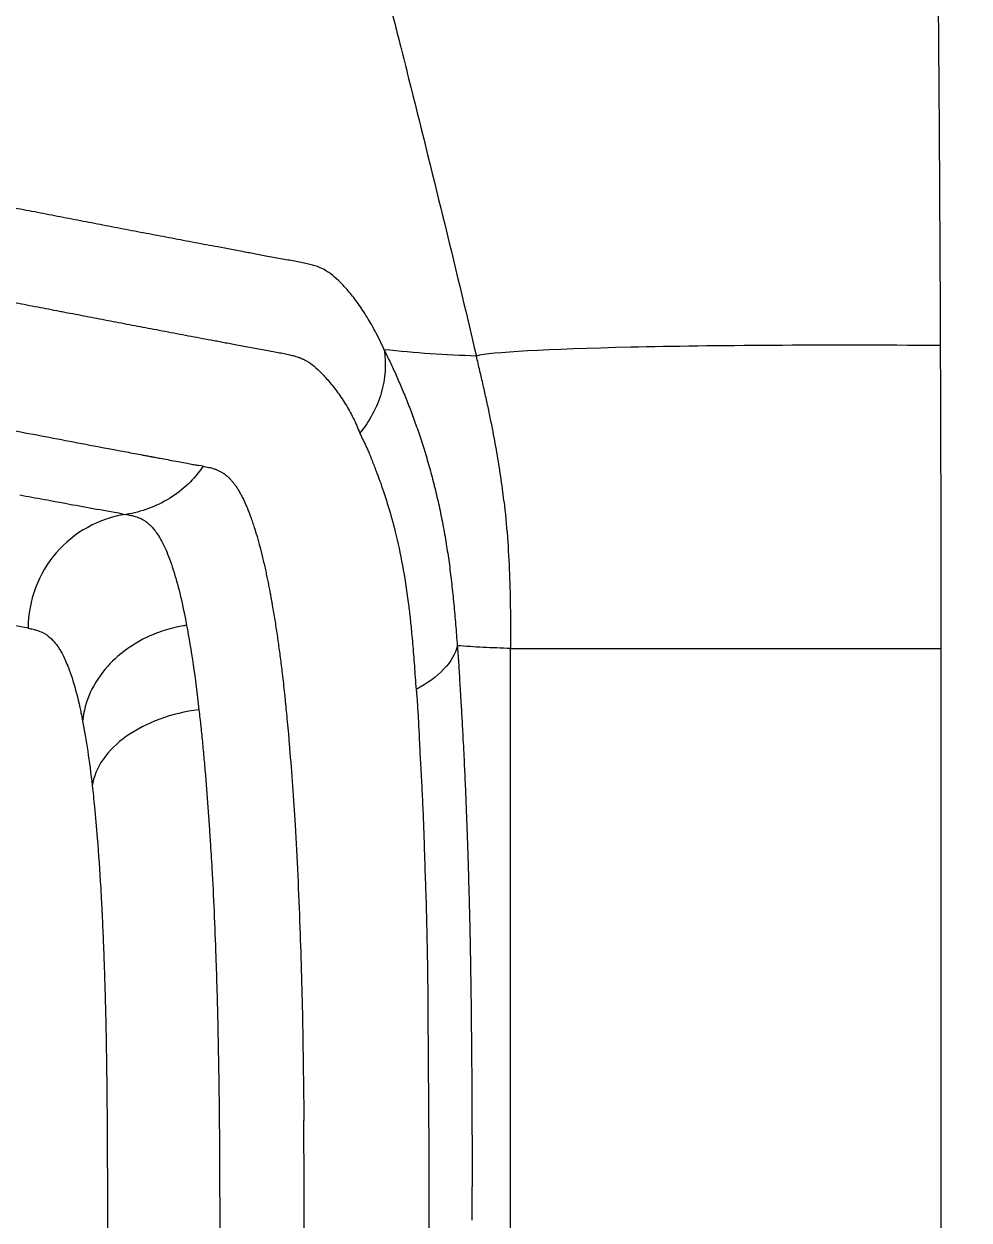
# Model space of a CAD drawing. Extents: x -50 to 28, y -10 to 124.
# Drawn here: x -31.304 to -29.697, y 43.053 to 45.087 of the extents above; entities that cross this region are included whole.
import ezdxf

# ---------------------------------------------------------------- set-up
doc = ezdxf.new("R2010")
doc.units = 0
doc.header["$MEASUREMENT"] = 0
doc.layers.add('GEOMETRY', color=2, linetype='Continuous', lineweight=25)

# ---------------------------------------------------------------- blocks, each defined once
blk = doc.blocks.new('2026 EXCURSION-ENTICE')
at = {"layer": 'GEOMETRY'}
for p, q in [((-19.4748, -34.223), (-19.4923, -34.2198)), ((-19.5172, -34.5926), (-19.525, -34.5912)), ((-19.815, -34.868), (-19.8966, -34.8527)), ((-18.9947, -37.9016), (-18.9947, -34.9024)), ((-18.263, -34.9024), (-18.263, -37.9016))]:
    blk.add_line(p, q, dxfattribs=at)
for points, knots in [([(36.6428, -38.9849), (36.6428, -38.9538), (36.6428, -38.9209), (36.6428, -38.8518), (36.6428, -38.8157), (36.6428, -38.7044), (36.6428, -38.6259), (36.6429, -38.4716), (36.6429, -38.3959), (36.6429, -38.2918), (36.6429, -38.2586), (36.6429, -38.196), (36.6429, -38.1665), (36.643, -38.1112), (36.643, -38.0854), (36.643, -38.0366), (36.643, -38.0136), (36.643, -37.9686), (36.643, -37.9463), (36.643, -37.9016), (36.643, -37.8792), (36.643, -37.7674), (36.6431, -37.6779), (36.6431, -37.2302), (36.643, -36.8711), (36.6425, -36.1483), (36.642, -35.7846), (36.6407, -35.0531), (36.6397, -34.6853), (36.6362, -33.5784), (36.6327, -32.8363), (36.6258, -31.7329), (36.6232, -31.3667), (36.6174, -30.6389), (36.6143, -30.2773), (36.6073, -29.5579), (36.6036, -29.2001), (36.5954, -28.4845), (36.5909, -28.1267), (36.5766, -27.0538), (36.5657, -26.3392), (36.5282, -24.1982), (36.497, -22.7741), (36.4381, -20.634), (36.4164, -19.92), (36.3801, -18.8478), (36.3674, -18.4902), (36.3408, -17.775), (36.3267, -17.4174), (36.2972, -16.7019), (36.2818, -16.3439), (36.2492, -15.6276), (36.2321, -15.2693), (36.1961, -14.5528), (36.1772, -14.1946), (36.1373, -13.4788), (36.1163, -13.1213), (36.0491, -12.0493), (35.9987, -11.335), (35.8805, -9.9073), (35.8128, -9.1939), (35.7232, -8.3929), (35.713, -8.3039), (35.6975, -8.1705), (35.6923, -8.1261), (35.6818, -8.0371), (35.6765, -7.9925), (35.665, -7.9028), (35.6586, -7.8577), (35.6448, -7.7684), (35.6373, -7.7241), (35.6214, -7.6359), (35.6129, -7.5919), (35.5946, -7.5036), (35.5849, -7.4593), (35.4923, -7.0621), (35.374, -6.7174), (35.0708, -6.0592), (34.8858, -5.7456), (34.4563, -5.1619), (34.2117, -4.8918), (33.673, -4.4064), (33.379, -4.1911), (32.7534, -3.8241), (32.4219, -3.6725), (31.9069, -3.4974), (31.7324, -3.4478), (31.4674, -3.3867), (31.3785, -3.3686), (31.2447, -3.3449), (31.1999, -3.3375), (31.1102, -3.3239), (31.0652, -3.3177), (30.9981, -3.3092), (30.9757, -3.3065), (30.9311, -3.3012), (30.9089, -3.2986), (30.8644, -3.2933), (30.842, -3.2907), (30.7963, -3.2853), (30.7731, -3.2826), (30.702, -3.2744), (30.6528, -3.2687), (30.5544, -3.2576), (30.5054, -3.2521), (30.4346, -3.2442), (30.4114, -3.2416), (30.3659, -3.2366), (30.3436, -3.2342), (30.2768, -3.2269), (30.2323, -3.2221), (30.0987, -3.2078), (30.0097, -3.1985), (29.208, -3.1159), (28.4943, -3.0535), (27.0663, -2.9444), (26.3519, -2.8976), (25.4585, -2.8452), (25.2798, -2.835), (24.9224, -2.8152), (24.7437, -2.8055), (24.2082, -2.7773), (23.8523, -2.7596), (23.1438, -2.7258), (22.7911, -2.7098), (22.0879, -2.6794), (21.7373, -2.665), (21.0356, -2.6375), (20.6844, -2.6244), (19.9793, -2.5993), (19.6253, -2.5873), (18.9141, -2.5644), (18.5568, -2.5535), (17.8413, -2.5327), (17.4836, -2.5228), (16.41, -2.4947), (15.6939, -2.4779), (14.2607, -2.4478), (13.5436, -2.4345), (12.1094, -2.4109), (11.3923, -2.4007), (9.9589, -2.3829), (9.2426, -2.3754), (8.1688, -2.366), (7.8109, -2.3632), (7.2742, -2.3594), (7.0952, -2.3582), (6.734, -2.3559), (6.5517, -2.3549), (6.1823, -2.3529), (5.9953, -2.3519), (5.6165, -2.3502), (5.4248, -2.3494), (4.8447, -2.3471), (4.4512, -2.3459), (3.8632, -2.3443), (3.6676, -2.3438), (3.2794, -2.343), (3.0868, -2.3426), (2.7059, -2.3419), (2.5177, -2.3416), (2.1461, -2.3411), (1.9627, -2.3408), (1.5999, -2.3404), (1.4204, -2.3403), (1.0624, -2.34), (0.8835, -2.3399), (0.3468, -2.3397), (-0.0111, -2.3396), (-1.0845, -2.3399), (-1.8002, -2.3405), (-3.2315, -2.3427), (-3.9472, -2.3443), (-5.3786, -2.3489), (-6.0943, -2.352), (-7.5257, -2.3608), (-8.2412, -2.3663), (-9.6738, -2.3799), (-10.391, -2.3879), (-11.827, -2.4068), (-12.5458, -2.4177), (-13.983, -2.4426), (-14.7013, -2.4566), (-16.1362, -2.4882), (-16.8526, -2.5057), (-17.7473, -2.5302), (-17.9261, -2.5352), (-18.2839, -2.5455), (-18.4628, -2.5508), (-18.999, -2.5671), (-19.3554, -2.5785), (-20.0636, -2.6022), (-20.4155, -2.6146), (-21.1159, -2.6406), (-21.4645, -2.6541), (-22.1614, -2.6825), (-22.5098, -2.6974), (-23.2094, -2.7289), (-23.5607, -2.7454), (-24.2677, -2.7804), (-24.6234, -2.7989), (-25.1589, -2.8282), (-25.3376, -2.8382), (-25.695, -2.8589), (-25.8737, -2.8696), (-26.4099, -2.9025), (-26.7676, -2.9259), (-27.4834, -2.9761), (-27.8414, -3.0029), (-28.5569, -3.0608), (-28.9143, -3.0919), (-29.4497, -3.1421), (-29.6281, -3.1595), (-29.8954, -3.1866), (-29.9845, -3.1958), (-30.1181, -3.2099), (-30.1626, -3.2146), (-30.2294, -3.2218), (-30.2518, -3.2242), (-30.2974, -3.2291), (-30.3205, -3.2317), (-30.3913, -3.2394), (-30.4403, -3.2448), (-30.5396, -3.2559), (-30.5898, -3.2616), (-30.6878, -3.2727), (-30.7354, -3.2782), (-30.8272, -3.2889), (-30.8713, -3.2941), (-30.938, -3.302), (-30.9602, -3.3046), (-31.0049, -3.3101), (-31.0274, -3.3129), (-31.0947, -3.3217), (-31.1396, -3.3282), (-31.274, -3.3493), (-31.3632, -3.3657), (-31.8068, -3.4586), (-32.154, -3.5691), (-32.8192, -3.8576), (-33.1371, -4.0356), (-33.7306, -4.4522), (-34.0061, -4.6908), (-34.5034, -5.2184), (-34.7251, -5.5074), (-35.1057, -6.1243), (-35.2647, -6.4521), (-35.4513, -6.9629), (-35.5048, -7.1361), (-35.5721, -7.4008), (-35.5923, -7.4898), (-35.6191, -7.6236), (-35.6274, -7.6682), (-35.6391, -7.7352), (-35.6429, -7.7576), (-35.6501, -7.8023), (-35.6536, -7.8248), (-35.6601, -7.8689), (-35.6632, -7.8904), (-35.669, -7.9335), (-35.6718, -7.9552), (-35.6773, -7.9995), (-35.68, -8.022), (-35.6853, -8.0666), (-35.6879, -8.0888), (-35.701, -8.1998), (-35.7113, -8.2888), (-35.7416, -8.5557), (-35.7611, -8.7338), (-35.8548, -9.6244), (-35.9185, -10.3381), (-36.0299, -11.7663), (-36.0776, -12.4807), (-36.163, -13.9102), (-36.2007, -14.6252), (-36.2697, -16.0552), (-36.3009, -16.7704), (-36.3576, -18.2009), (-36.3831, -18.9162), (-36.4295, -20.3451), (-36.4503, -21.0586), (-36.488, -22.4845), (-36.5049, -23.1969), (-36.5351, -24.6223), (-36.5485, -25.3353), (-36.5723, -26.7631), (-36.5827, -27.478), (-36.5939, -28.3724), (-36.5961, -28.5513), (-36.6003, -28.9091), (-36.6023, -29.088), (-36.608, -29.6253), (-36.6116, -29.9845), (-36.618, -30.7077), (-36.621, -31.0717), (-36.6263, -31.8041), (-36.6286, -32.1726), (-36.6349, -33.2816), (-36.6379, -34.0258), (-36.6409, -35.1326), (-36.6416, -35.4999), (-36.6426, -36.2298), (-36.6429, -36.5923), (-36.6431, -37.3131), (-36.6431, -37.6713), (-36.643, -38.0739), (-36.643, -38.1187), (-36.643, -38.2079), (-36.6429, -38.2521), (-36.6429, -38.3384), (-36.6429, -38.3806), (-36.6429, -38.4626), (-36.6429, -38.5024), (-36.6428, -38.6188), (-36.6428, -38.6921), (-36.6428, -38.8373), (-36.6428, -38.9094), (-36.6428, -38.9849)], [0, 0, 0, 0, 0.000488, 0.000488, 0.000977, 0.000977, 0.001953, 0.001953, 0.00293, 0.00293, 0.003418, 0.003418, 0.003906, 0.003906, 0.004395, 0.004395, 0.004883, 0.004883, 0.005371, 0.005371, 0.005859, 0.005859, 0.007813, 0.007813, 0.015625, 0.015625, 0.023438, 0.023438, 0.03125, 0.03125, 0.046875, 0.046875, 0.054688, 0.054688, 0.0625, 0.0625, 0.070313, 0.070313, 0.078125, 0.078125, 0.09375, 0.09375, 0.125, 0.125, 0.140625, 0.140625, 0.148438, 0.148438, 0.15625, 0.15625, 0.164063, 0.164063, 0.171875, 0.171875, 0.179688, 0.179688, 0.1875, 0.1875, 0.203125, 0.203125, 0.21875, 0.21875, 0.220703, 0.220703, 0.22168, 0.22168, 0.222656, 0.222656, 0.223633, 0.223633, 0.224609, 0.224609, 0.225586, 0.225586, 0.226563, 0.226563, 0.234375, 0.234375, 0.242188, 0.242188, 0.25, 0.25, 0.257813, 0.257813, 0.265625, 0.265625, 0.269531, 0.269531, 0.271484, 0.271484, 0.272461, 0.272461, 0.273438, 0.273438, 0.273926, 0.273926, 0.274414, 0.274414, 0.274902, 0.274902, 0.275391, 0.275391, 0.276367, 0.276367, 0.277344, 0.277344, 0.277832, 0.277832, 0.27832, 0.27832, 0.279297, 0.279297, 0.28125, 0.28125, 0.296875, 0.296875, 0.3125, 0.3125, 0.316406, 0.316406, 0.320313, 0.320313, 0.328125, 0.328125, 0.335938, 0.335938, 0.34375, 0.34375, 0.351563, 0.351563, 0.359375, 0.359375, 0.367188, 0.367188, 0.375, 0.375, 0.390625, 0.390625, 0.40625, 0.40625, 0.421875, 0.421875, 0.4375, 0.4375, 0.445313, 0.445313, 0.449219, 0.449219, 0.453125, 0.453125, 0.457031, 0.457031, 0.460938, 0.460938, 0.46875, 0.46875, 0.472656, 0.472656, 0.476563, 0.476563, 0.480469, 0.480469, 0.484375, 0.484375, 0.488281, 0.488281, 0.492188, 0.492188, 0.5, 0.5, 0.515625, 0.515625, 0.53125, 0.53125, 0.546875, 0.546875, 0.5625, 0.5625, 0.578125, 0.578125, 0.59375, 0.59375, 0.609375, 0.609375, 0.625, 0.625, 0.628906, 0.628906, 0.632813, 0.632813, 0.640625, 0.640625, 0.648438, 0.648438, 0.65625, 0.65625, 0.664063, 0.664063, 0.671875, 0.671875, 0.679688, 0.679688, 0.683594, 0.683594, 0.6875, 0.6875, 0.695313, 0.695313, 0.703125, 0.703125, 0.710938, 0.710938, 0.714844, 0.714844, 0.716797, 0.716797, 0.717773, 0.717773, 0.718262, 0.718262, 0.71875, 0.71875, 0.719727, 0.719727, 0.720703, 0.720703, 0.72168, 0.72168, 0.722656, 0.722656, 0.723145, 0.723145, 0.723633, 0.723633, 0.724609, 0.724609, 0.726563, 0.726563, 0.734375, 0.734375, 0.742188, 0.742188, 0.75, 0.75, 0.757813, 0.757813, 0.765625, 0.765625, 0.769531, 0.769531, 0.771484, 0.771484, 0.772461, 0.772461, 0.772949, 0.772949, 0.773438, 0.773438, 0.773926, 0.773926, 0.774414, 0.774414, 0.774902, 0.774902, 0.775391, 0.775391, 0.777344, 0.777344, 0.78125, 0.78125, 0.796875, 0.796875, 0.8125, 0.8125, 0.828125, 0.828125, 0.84375, 0.84375, 0.859375, 0.859375, 0.875, 0.875, 0.890625, 0.890625, 0.90625, 0.90625, 0.921875, 0.921875, 0.925781, 0.925781, 0.929688, 0.929688, 0.9375, 0.9375, 0.945313, 0.945313, 0.953125, 0.953125, 0.96875, 0.96875, 0.976563, 0.976563, 0.984375, 0.984375, 0.992188, 0.992188, 0.993164, 0.993164, 0.994141, 0.994141, 0.995117, 0.995117, 0.996094, 0.996094, 0.998047, 0.998047, 1, 1, 1, 1]), ([(-18.2853, -32.5146), (-18.2839, -32.5926), (-18.2811, -32.7487), (-18.2774, -32.9827), (-18.2741, -33.2168), (-18.2712, -33.4509), (-18.2687, -33.685), (-18.2667, -33.9191), (-18.2651, -34.1532), (-18.2644, -34.3093), (-18.2641, -34.3874)], [0, 0, 0, 0, 0.12498, 0.249964, 0.374954, 0.49995, 0.624952, 0.749961, 0.874977, 1, 1, 1, 1]), ([(-19.5709, -34.2049), (-19.5775, -34.2037), (-19.5838, -34.2025), (-19.5966, -34.2001), (-19.603, -34.1989), (-19.6159, -34.1964), (-19.6224, -34.1952), (-19.6354, -34.1927), (-19.642, -34.1914), (-19.6552, -34.1889), (-19.6617, -34.1877), (-19.6748, -34.1852), (-19.6813, -34.1839), (-19.6941, -34.1814), (-19.7005, -34.1802), (-19.7132, -34.1778), (-19.7195, -34.1766), (-19.7324, -34.1741), (-19.739, -34.1728), (-19.7521, -34.1703), (-19.7587, -34.169), (-19.7717, -34.1665), (-19.7781, -34.1653), (-19.791, -34.1628), (-19.7974, -34.1615), (-19.8102, -34.159), (-19.8166, -34.1578), (-19.8295, -34.1553), (-19.8361, -34.154), (-19.8492, -34.1515), (-19.8558, -34.1502), (-19.8689, -34.1476), (-19.8754, -34.1463), (-19.8816, -34.1451)], [0, 0, 0, 0, 0.0625, 0.0625, 0.125, 0.125, 0.1875, 0.1875, 0.25, 0.25, 0.3125, 0.3125, 0.375, 0.375, 0.4375, 0.4375, 0.5, 0.5, 0.5625, 0.5625, 0.625, 0.625, 0.6875, 0.6875, 0.75, 0.75, 0.8125, 0.8125, 0.875, 0.875, 0.9375, 0.9375, 1, 1, 1, 1]), ([(-19.4924, -34.2198), (-19.4988, -34.2186), (-19.5052, -34.2174), (-19.5181, -34.215), (-19.5246, -34.2137), (-19.5378, -34.2112), (-19.5444, -34.21), (-19.5578, -34.2074), (-19.5644, -34.2062), (-19.5709, -34.2049)], [0, 0, 0, 0, 0.25, 0.25, 0.5, 0.5, 0.75, 0.75, 1, 1, 1, 1]), ([(-19.451, -34.2275), (-19.4551, -34.2267), (-19.4591, -34.226), (-19.467, -34.2245), (-19.4709, -34.2238), (-19.4748, -34.223)], [0, 0, 0, 0, 0.5, 0.5, 1, 1, 1, 1]), ([(-19.4077, -34.2358), (-19.4156, -34.2343), (-19.4232, -34.2329), (-19.4341, -34.2308), (-19.4376, -34.2301), (-19.4445, -34.2288), (-19.4478, -34.2282), (-19.451, -34.2275)], [0, 0, 0, 0, 0.5, 0.5, 0.75, 0.75, 1, 1, 1, 1]), ([(-19.3381, -34.249), (-19.3413, -34.2482), (-19.3447, -34.2474), (-19.3517, -34.246), (-19.3554, -34.2453), (-19.3592, -34.2445)], [0, 0, 0, 0, 0.5, 0.5, 1, 1, 1, 1]), ([(-19.2969, -34.2684), (-19.3016, -34.2646), (-19.3059, -34.2617), (-19.3138, -34.257), (-19.3174, -34.2553), (-19.3208, -34.254)], [0, 0, 0, 0, 0.5, 0.5, 1, 1, 1, 1]), ([(-19.8949, -34.303), (-19.8887, -34.3042), (-19.8825, -34.3054), (-19.8701, -34.3078), (-19.864, -34.309), (-19.8456, -34.3126), (-19.8336, -34.3149), (-19.8155, -34.3184), (-19.8094, -34.3196), (-19.7972, -34.322), (-19.7911, -34.3231), (-19.7787, -34.3255), (-19.7725, -34.3267), (-19.7633, -34.3285), (-19.7602, -34.3291), (-19.7541, -34.3303), (-19.7511, -34.3309), (-19.7421, -34.3326), (-19.7361, -34.3337), (-19.7241, -34.336), (-19.7181, -34.3372), (-19.6998, -34.3407), (-19.6874, -34.3431), (-19.6688, -34.3466), (-19.6626, -34.3478), (-19.6503, -34.3502), (-19.6442, -34.3513), (-19.6321, -34.3536), (-19.6261, -34.3548), (-19.614, -34.3571), (-19.608, -34.3582), (-19.6019, -34.3594)], [0, 0, 0, 0, 0.0625, 0.0625, 0.125, 0.125, 0.25, 0.25, 0.3125, 0.3125, 0.375, 0.375, 0.4375, 0.4375, 0.46875, 0.46875, 0.5, 0.5, 0.5625, 0.5625, 0.625, 0.625, 0.75, 0.75, 0.8125, 0.8125, 0.875, 0.875, 0.9375, 0.9375, 1, 1, 1, 1]), ([(-19.6019, -34.3594), (-19.5953, -34.3606), (-19.5887, -34.3619), (-19.5754, -34.3644), (-19.5687, -34.3656), (-19.5555, -34.3681), (-19.549, -34.3694), (-19.5361, -34.3718), (-19.5297, -34.373), (-19.5233, -34.3742)], [0, 0, 0, 0, 0.25, 0.25, 0.5, 0.5, 0.75, 0.75, 1, 1, 1, 1]), ([(-19.5233, -34.3742), (-19.5169, -34.3754), (-19.5105, -34.3766), (-19.5007, -34.3784), (-19.4975, -34.379), (-19.4909, -34.3802), (-19.4876, -34.3809), (-19.4842, -34.3815)], [0, 0, 0, 0, 0.5, 0.5, 0.75, 0.75, 1, 1, 1, 1]), ([(-19.4842, -34.3815), (-19.4809, -34.3822), (-19.4774, -34.3828), (-19.4703, -34.3842), (-19.4666, -34.3849), (-19.459, -34.3863), (-19.4551, -34.3871), (-19.447, -34.3886), (-19.4429, -34.3893), (-19.4387, -34.3901)], [0, 0, 0, 0, 0.25, 0.25, 0.5, 0.5, 0.75, 0.75, 1, 1, 1, 1]), ([(-18.2641, -34.3874), (-18.2638, -34.4733), (-18.2632, -34.6449), (-18.2631, -34.8166), (-18.263, -34.9024)], [0, 0, 0, 0, 0.500213, 1, 1, 1, 1]), ([(-19.3701, -34.4031), (-19.3674, -34.4037), (-19.3632, -34.4047), (-19.3572, -34.4065), (-19.3538, -34.4078), (-19.3521, -34.4084)], [0, 0, 0, 0, 0.455786, 0.719186, 1, 1, 1, 1]), ([(-19.3521, -34.4084), (-19.3507, -34.409), (-19.3477, -34.4102), (-19.343, -34.4127), (-19.3386, -34.4153), (-19.3347, -34.4179), (-19.3327, -34.4195), (-19.3317, -34.4202)], [0, 0, 0, 0, 0.214056, 0.436176, 0.708147, 0.85791, 1, 1, 1, 1]), ([(-19.2097, -34.3944), (-19.2059, -34.4184), (-19.2076, -34.4437), (-19.2217, -34.4925), (-19.2342, -34.5159), (-19.2511, -34.5363)], [0, 0, 0, 0, 0.5, 0.5, 1, 1, 1, 1]), ([(-19.2097, -34.3944), (-19.2081, -34.3976), (-19.205, -34.4039), (-19.2002, -34.414), (-19.1954, -34.4243), (-19.1905, -34.4349), (-19.1857, -34.4459), (-19.1808, -34.4573), (-19.1759, -34.4689), (-19.1711, -34.4809), (-19.1662, -34.4933), (-19.1615, -34.506), (-19.1567, -34.519), (-19.152, -34.5324), (-19.1474, -34.5461), (-19.1428, -34.5602), (-19.1384, -34.5746), (-19.1355, -34.5845), (-19.1341, -34.5894)], [0, 0, 0, 0, 0.063974, 0.127649, 0.191046, 0.254186, 0.317093, 0.379787, 0.442291, 0.504627, 0.566818, 0.628887, 0.690855, 0.752746, 0.814583, 0.876388, 0.938186, 1, 1, 1, 1]), ([(-19.0255, -34.5282), (-19.0272, -34.5201), (-19.0304, -34.5038), (-19.0357, -34.4794), (-19.0412, -34.4548), (-19.0469, -34.4301), (-19.0508, -34.4135), (-19.0528, -34.4052)], [0, 0, 0, 0, 0.196871, 0.395309, 0.595314, 0.79688, 1, 1, 1, 1]), ([(-19.3317, -34.4202), (-19.3279, -34.4232), (-19.3238, -34.4268), (-19.3151, -34.4353), (-19.3104, -34.4402), (-19.3056, -34.4458)], [0, 0, 0, 0, 0.5, 0.5, 1, 1, 1, 1]), ([(-20.0462, -34.4918), (-20.0418, -34.4927), (-20.0374, -34.4936), (-20.0284, -34.4953), (-20.0238, -34.4962), (-20.0102, -34.4989), (-20.0011, -34.5006), (-19.9737, -34.506), (-19.9555, -34.5095), (-19.9007, -34.5201), (-19.8641, -34.5272), (-19.7906, -34.5412), (-19.7538, -34.5482), (-19.6985, -34.5587), (-19.68, -34.5622), (-19.6523, -34.5674), (-19.6384, -34.57), (-19.6222, -34.5731), (-19.6141, -34.5746), (-19.6106, -34.5752), (-19.6083, -34.5757), (-19.6071, -34.5759), (-19.606, -34.5761)], [0, 0, 0, 0, 0.03125, 0.03125, 0.0625, 0.0625, 0.125, 0.125, 0.25, 0.25, 0.5, 0.5, 0.75, 0.75, 0.875, 0.875, 0.9375, 0.96875, 0.984375, 0.992187, 0.992187, 1, 1, 1, 1]), ([(-19.006, -34.6514), (-19.0068, -34.6445), (-19.0085, -34.6307), (-19.0114, -34.6101), (-19.0145, -34.5895), (-19.0179, -34.569), (-19.0216, -34.5486), (-19.0242, -34.535), (-19.0255, -34.5282)], [0, 0, 0, 0, 0.167209, 0.334181, 0.500934, 0.66748, 0.833832, 1, 1, 1, 1]), ([(-19.2511, -34.5363), (-19.2499, -34.5387), (-19.247, -34.5449), (-19.2439, -34.5513), (-19.2421, -34.5552)], [0, 0, 0, 0, 0.396465, 1, 1, 1, 1]), ([(-19.2421, -34.5552), (-19.2403, -34.559), (-19.2373, -34.5655), (-19.2343, -34.5726), (-19.2331, -34.5756)], [0, 0, 0, 0, 0.579566, 1, 1, 1, 1]), ([(-19.5172, -34.5926), (-19.5324, -34.6145), (-19.552, -34.6332), (-19.5971, -34.6612), (-19.6224, -34.6705), (-19.6486, -34.6744)], [0, 0, 0, 0, 0.5, 0.5, 1, 1, 1, 1]), ([(-19.606, -34.5761), (-19.605, -34.5763), (-19.604, -34.5765), (-19.6018, -34.5769), (-19.6006, -34.5771), (-19.5966, -34.5778), (-19.5935, -34.5784), (-19.5863, -34.5798), (-19.5821, -34.5805), (-19.5733, -34.5822), (-19.5687, -34.5831), (-19.5595, -34.5848), (-19.5549, -34.5856), (-19.5466, -34.5872), (-19.5428, -34.5879), (-19.5379, -34.5888), (-19.5364, -34.5891), (-19.5336, -34.5896), (-19.5324, -34.5898), (-19.5289, -34.5905), (-19.527, -34.5908), (-19.525, -34.5912)], [0, 0, 0, 0, 0.0625, 0.0625, 0.125, 0.125, 0.25, 0.25, 0.375, 0.375, 0.5, 0.5, 0.625, 0.625, 0.75, 0.75, 0.8125, 0.8125, 0.875, 0.875, 1, 1, 1, 1]), ([(-19.5172, -34.5926), (-19.5141, -34.5932), (-19.511, -34.5938), (-19.5048, -34.5951), (-19.5018, -34.5959), (-19.4987, -34.5969)], [0, 0, 0, 0, 0.5, 0.5, 1, 1, 1, 1]), ([(-19.2331, -34.5756), (-19.2318, -34.5789), (-19.2293, -34.5851), (-19.2258, -34.5942), (-19.2227, -34.6025), (-19.22, -34.6098), (-19.2176, -34.616), (-19.2162, -34.6199), (-19.2155, -34.6216)], [0, 0, 0, 0, 0.225028, 0.426998, 0.605693, 0.760891, 0.892386, 1, 1, 1, 1]), ([(-19.1341, -34.5894), (-19.1327, -34.5942), (-19.1301, -34.6037), (-19.1262, -34.6183), (-19.1225, -34.6332), (-19.1189, -34.6484), (-19.1154, -34.6639), (-19.1122, -34.6797), (-19.1091, -34.6958), (-19.1061, -34.7121), (-19.1043, -34.7233), (-19.1034, -34.7288)], [0, 0, 0, 0, 0.110829, 0.22164, 0.332469, 0.443355, 0.554337, 0.665453, 0.776743, 0.888246, 1, 1, 1, 1]), ([(-19.4987, -34.5969), (-19.4971, -34.5974), (-19.494, -34.5985), (-19.4895, -34.6006), (-19.4853, -34.6029), (-19.4826, -34.6048), (-19.4813, -34.6057)], [0, 0, 0, 0, 0.27549, 0.534255, 0.775776, 1, 1, 1, 1]), ([(-19.4813, -34.6057), (-19.4801, -34.6066), (-19.4778, -34.6084), (-19.4742, -34.6115), (-19.4707, -34.6151), (-19.4673, -34.6191), (-19.4638, -34.6235), (-19.4603, -34.6285), (-19.4569, -34.634), (-19.4534, -34.6402), (-19.4499, -34.6469), (-19.4475, -34.6518), (-19.4464, -34.6543)], [0, 0, 0, 0, 0.100406, 0.200445, 0.300156, 0.399625, 0.498986, 0.598411, 0.698114, 0.798328, 0.899028, 1, 1, 1, 1]), ([(-19.8293, -34.6413), (-19.8156, -34.6438), (-19.8017, -34.6463), (-19.7735, -34.6515), (-19.7592, -34.6542), (-19.7296, -34.6596), (-19.7144, -34.6624), (-19.6827, -34.6682), (-19.6661, -34.6712), (-19.6486, -34.6744)], [0, 0, 0, 0, 0.25, 0.25, 0.5, 0.5, 0.75, 0.75, 1, 1, 1, 1]), ([(-19.4464, -34.6543), (-19.4456, -34.6562), (-19.4439, -34.6599), (-19.4413, -34.6662), (-19.4386, -34.6732), (-19.4357, -34.681), (-19.4327, -34.6897), (-19.4306, -34.6961), (-19.4296, -34.6994)], [0, 0, 0, 0, 0.144158, 0.297569, 0.460047, 0.631397, 0.811434, 1, 1, 1, 1]), ([(-19.006, -34.6514), (-19.0012, -34.6923), (-18.9982, -34.7337), (-18.9949, -34.8175), (-18.9948, -34.8599), (-18.9948, -34.9024)], [0, 0, 0, 0, 0.5, 0.5, 1, 1, 1, 1]), ([(-19.6486, -34.6744), (-19.6714, -34.6778), (-19.6935, -34.6853), (-19.7339, -34.7076), (-19.7522, -34.7224), (-19.7824, -34.7575), (-19.7944, -34.7778), (-19.8106, -34.8212), (-19.8149, -34.8444), (-19.815, -34.8676)], [0, 0, 0, 0, 0.25, 0.25, 0.5, 0.5, 0.75, 0.75, 1, 1, 1, 1]), ([(-19.6486, -34.6744), (-19.6477, -34.6745), (-19.6458, -34.6749), (-19.6428, -34.6755), (-19.6397, -34.6761), (-19.6363, -34.6769), (-19.6326, -34.678), (-19.6286, -34.6793), (-19.6242, -34.6811), (-19.6195, -34.6835), (-19.6146, -34.6867), (-19.6094, -34.6909), (-19.604, -34.6962), (-19.5984, -34.7029), (-19.5946, -34.7088), (-19.5926, -34.7117)], [0, 0, 0, 0, 0.0476077, 0.0988574, 0.1540147, 0.2137797, 0.2790115, 0.3503614, 0.4279301, 0.5111502, 0.5991964, 0.6921388, 0.7900963, 0.8926931, 1, 1, 1, 1]), ([(-19.5926, -34.7117), (-19.5881, -34.719), (-19.5837, -34.7277), (-19.575, -34.7483), (-19.5708, -34.7601), (-19.5667, -34.7735)], [0, 0, 0, 0, 0.5, 0.5, 1, 1, 1, 1]), ([(-19.1034, -34.7288), (-19.1026, -34.734), (-19.101, -34.7445), (-19.0987, -34.7604), (-19.0967, -34.7766), (-19.0947, -34.7931), (-19.0929, -34.8099), (-19.0912, -34.8269), (-19.0896, -34.8442), (-19.0881, -34.8618), (-19.0867, -34.8797), (-19.0858, -34.8918), (-19.0854, -34.8978)], [0, 0, 0, 0, 0.097666, 0.195782, 0.294376, 0.393473, 0.493099, 0.59328, 0.694039, 0.795398, 0.897378, 1, 1, 1, 1]), ([(-19.4145, -34.7558), (-19.4137, -34.7592), (-19.4122, -34.7658), (-19.41, -34.7758), (-19.408, -34.7856), (-19.4061, -34.795), (-19.4043, -34.8041), (-19.4027, -34.8128), (-19.4012, -34.821), (-19.4002, -34.8264), (-19.3998, -34.829)], [0, 0, 0, 0, 0.153074, 0.298192, 0.435298, 0.564357, 0.685355, 0.79829, 0.903167, 1, 1, 1, 1]), ([(-19.3998, -34.829), (-19.3991, -34.8331), (-19.3977, -34.8413), (-19.3956, -34.8538), (-19.3936, -34.8665), (-19.3917, -34.8792), (-19.3899, -34.8921), (-19.3881, -34.905), (-19.387, -34.9137), (-19.3864, -34.918)], [0, 0, 0, 0, 0.149396, 0.296588, 0.441588, 0.584412, 0.725076, 0.8636, 1, 1, 1, 1]), ([(-19.1686, -34.8245), (-19.1681, -34.8286), (-19.1671, -34.8368), (-19.1656, -34.8493), (-19.1642, -34.8624), (-19.1627, -34.8775), (-19.1618, -34.8884), (-19.1612, -34.8945)], [0, 0, 0, 0, 0.180309, 0.36155, 0.543816, 0.74786, 1, 1, 1, 1]), ([(-19.815, -34.868), (-19.8121, -34.8685), (-19.8093, -34.8691), (-19.8039, -34.8703), (-19.8012, -34.871), (-19.7935, -34.8736), (-19.7884, -34.8759), (-19.7834, -34.8793)], [0, 0, 0, 0, 0.25, 0.25, 0.5, 0.5, 1, 1, 1, 1]), ([(-19.5957, -34.8761), (-19.6122, -34.8824), (-19.6278, -34.8905), (-19.6562, -34.9097), (-19.669, -34.9208), (-19.68, -34.933)], [0, 0, 0, 0, 0.5, 0.5, 1, 1, 1, 1]), ([(-19.5455, -34.8632), (-19.5455, -34.8632), (-19.5455, -34.8633), (-19.5458, -34.8633), (-19.5461, -34.8632), (-19.5464, -34.8631), (-19.5465, -34.8631)], [0, 0, 0, 0, 0.152869, 0.300251, 0.573389, 1, 1, 1, 1]), ([(-19.5455, -34.8632), (-19.5416, -34.8837), (-19.5378, -34.906), (-19.5308, -34.9539), (-19.5276, -34.9795), (-19.5245, -35.0067)], [0, 0, 0, 0, 0.5, 0.5, 1, 1, 1, 1]), ([(-19.7727, -34.8887), (-19.77, -34.8916), (-19.7675, -34.8948), (-19.7636, -34.9003), (-19.7623, -34.9023), (-19.7598, -34.9064), (-19.7586, -34.9086), (-19.7573, -34.9109)], [0, 0, 0, 0, 0.5, 0.5, 0.75, 0.75, 1, 1, 1, 1]), ([(-19.0854, -34.8978), (-19.0884, -34.9113), (-19.096, -34.9247), (-19.1198, -34.9499), (-19.136, -34.9617), (-19.1554, -34.972)], [0, 0, 0, 0, 0.5, 0.5, 1, 1, 1, 1]), ([(-18.9947, -34.9024), (-19.0103, -34.9019), (-19.0405, -34.9008), (-19.0708, -34.8988), (-19.0854, -34.8978)], [0, 0, 0, 0, 0.516934, 1, 1, 1, 1]), ([(-19.0854, -34.8978), (-19.0853, -34.8988), (-19.0851, -34.901), (-19.0848, -34.9047), (-19.0844, -34.9092), (-19.084, -34.9144), (-19.0836, -34.9204), (-19.0833, -34.9246), (-19.0831, -34.9269)], [0, 0, 0, 0, 0.110197, 0.2426857, 0.397758, 0.5755944, 0.7763142, 1, 1, 1, 1]), ([(-19.7573, -34.9109), (-19.7557, -34.914), (-19.7541, -34.9172), (-19.7508, -34.9242), (-19.7493, -34.9279), (-19.7477, -34.9318)], [0, 0, 0, 0, 0.5, 0.5, 1, 1, 1, 1]), ([(-18.9948, -34.9024), (-18.9833, -34.9024), (-18.9562, -34.9024), (-18.8737, -34.9024), (-18.8183, -34.9024), (-18.686, -34.9024), (-18.6091, -34.9024), (-18.4427, -34.9024), (-18.3533, -34.9024), (-18.263, -34.9024)], [0, 0, 0, 0, 0.25, 0.25, 0.5, 0.5, 0.75, 0.75, 1, 1, 1, 1]), ([(-19.68, -34.933), (-19.6922, -34.9466), (-19.7021, -34.9616), (-19.7164, -34.993), (-19.7208, -35.0095), (-19.7223, -35.0259)], [0, 0, 0, 0, 0.5, 0.5, 1, 1, 1, 1]), ([(-19.0831, -34.9269), (-19.0828, -34.9316), (-19.0822, -34.9416), (-19.0812, -34.9578), (-19.0801, -34.9757), (-19.0794, -34.9884), (-19.079, -34.995)], [0, 0, 0, 0, 0.211795, 0.449016, 0.711733, 1, 1, 1, 1]), ([(-19.3791, -34.9793), (-19.3786, -34.9837), (-19.3776, -34.9932), (-19.3761, -35.009), (-19.3743, -35.0275), (-19.3724, -35.0488), (-19.3711, -35.0641), (-19.3705, -35.0723)], [0, 0, 0, 0, 0.147506, 0.321066, 0.520853, 0.747113, 1, 1, 1, 1]), ([(-19.079, -34.995), (-19.0787, -34.9999), (-19.0781, -35.0103), (-19.0775, -35.0206), (-19.0772, -35.026)], [0, 0, 0, 0, 0.479728, 1, 1, 1, 1]), ([(-19.727, -35.003), (-19.7264, -35.0058), (-19.7248, -35.0132), (-19.7232, -35.0211), (-19.7223, -35.0259)], [0, 0, 0, 0, 0.384637, 1, 1, 1, 1]), ([(-19.5245, -35.0067), (-19.5475, -35.0094), (-19.5701, -35.0148), (-19.612, -35.0301), (-19.6312, -35.0401), (-19.664, -35.0634), (-19.6776, -35.0768), (-19.6975, -35.1054), (-19.7037, -35.1206), (-19.706, -35.1358)], [0, 0, 0, 0, 0.25, 0.25, 0.5, 0.5, 0.75, 0.75, 1, 1, 1, 1]), ([(-19.5245, -35.0067), (-19.524, -35.0114), (-19.5229, -35.0208), (-19.5214, -35.0352), (-19.5198, -35.0497), (-19.5184, -35.0644), (-19.517, -35.0792), (-19.5156, -35.0942), (-19.5143, -35.1092), (-19.513, -35.1243), (-19.5118, -35.1396), (-19.5106, -35.1548), (-19.5095, -35.1702), (-19.5084, -35.1856), (-19.5076, -35.1959), (-19.5073, -35.201)], [0, 0, 0, 0, 0.080177, 0.159771, 0.238807, 0.317304, 0.395276, 0.472728, 0.549664, 0.626079, 0.701968, 0.77732, 0.852118, 0.926346, 1, 1, 1, 1]), ([(-19.0772, -35.0261), (-19.0769, -35.0319), (-19.0764, -35.0422), (-19.0758, -35.0526), (-19.0756, -35.0572)], [0, 0, 0, 0, 0.560774, 1, 1, 1, 1]), ([(-19.1506, -35.042), (-19.1503, -35.0492), (-19.1499, -35.0563), (-19.1493, -35.0698), (-19.149, -35.0762), (-19.1487, -35.0822)], [0, 0, 0, 0, 0.5, 0.5, 1, 1, 1, 1]), ([(-19.0756, -35.0572), (-19.0751, -35.0649), (-19.0744, -35.0798), (-19.0736, -35.0948), (-19.0733, -35.1021)], [0, 0, 0, 0, 0.517997, 1, 1, 1, 1]), ([(-19.1487, -35.0822), (-19.1483, -35.0882), (-19.1476, -35.1013), (-19.1469, -35.1146), (-19.1465, -35.1218)], [0, 0, 0, 0, 0.454214, 1, 1, 1, 1]), ([(-19.0733, -35.1021), (-19.073, -35.1084), (-19.0724, -35.1213), (-19.0715, -35.1409), (-19.0707, -35.161), (-19.0702, -35.1746), (-19.0699, -35.1815)], [0, 0, 0, 0, 0.243217, 0.4909023, 0.7431376, 1, 1, 1, 1]), ([(-19.1465, -35.1218), (-19.1459, -35.1338), (-19.1452, -35.146), (-19.144, -35.1718), (-19.1434, -35.1852), (-19.1429, -35.1989)], [0, 0, 0, 0, 0.5, 0.5, 1, 1, 1, 1]), ([(-19.0699, -35.1815), (-19.0697, -35.1878), (-19.0692, -35.2009), (-19.0685, -35.2213), (-19.0677, -35.2432), (-19.0673, -35.2583), (-19.067, -35.2662)], [0, 0, 0, 0, 0.2241, 0.465446, 0.72407, 1, 1, 1, 1]), ([(-19.3612, -35.2029), (-19.3595, -35.2306), (-19.358, -35.2591), (-19.3552, -35.3173), (-19.354, -35.3472), (-19.3529, -35.3773)], [0, 0, 0, 0, 0.5, 0.5, 1, 1, 1, 1]), ([(-19.5025, -35.2764), (-19.5012, -35.3003), (-19.5, -35.3248), (-19.4978, -35.3749), (-19.4968, -35.4003), (-19.4959, -35.426)], [0, 0, 0, 0, 0.5, 0.5, 1, 1, 1, 1]), ([(-19.1402, -35.2823), (-19.14, -35.2883), (-19.1395, -35.3001), (-19.1391, -35.3121), (-19.1389, -35.318)], [0, 0, 0, 0, 0.505734, 1, 1, 1, 1]), ([(-19.067, -35.2662), (-19.0668, -35.2742), (-19.0663, -35.29), (-19.0656, -35.3136), (-19.065, -35.3368), (-19.0646, -35.3522), (-19.0644, -35.3598)], [0, 0, 0, 0, 0.25768, 0.510202, 0.757623, 1, 1, 1, 1]), ([(-19.6916, -35.31), (-19.6914, -35.3148), (-19.6907, -35.3256), (-19.6898, -35.3443), (-19.6886, -35.3676), (-19.6874, -35.3958), (-19.6861, -35.4293), (-19.6847, -35.4682), (-19.684, -35.4961), (-19.6836, -35.511)], [0, 0, 0, 0, 0.073597, 0.169029, 0.286931, 0.428113, 0.593502, 0.783941, 1, 1, 1, 1]), ([(-19.0644, -35.3598), (-19.0642, -35.3682), (-19.0638, -35.385), (-19.0633, -35.4104), (-19.0629, -35.4361), (-19.0626, -35.4534), (-19.0625, -35.462)], [0, 0, 0, 0, 0.246719, 0.49558, 0.746651, 1, 1, 1, 1]), ([(-19.3529, -35.3773), (-19.3519, -35.4047), (-19.351, -35.4322), (-19.3495, -35.4876), (-19.3488, -35.5154), (-19.3483, -35.5436)], [0, 0, 0, 0, 0.5, 0.5, 1, 1, 1, 1]), ([(-19.4959, -35.426), (-19.4945, -35.4648), (-19.4934, -35.5044), (-19.4916, -35.5851), (-19.4909, -35.6262), (-19.4904, -35.6682)], [0, 0, 0, 0, 0.5, 0.5, 1, 1, 1, 1]), ([(-19.1359, -35.4544), (-19.1357, -35.4688), (-19.1355, -35.4829), (-19.1353, -35.5103), (-19.1352, -35.5237), (-19.1351, -35.5368)], [0, 0, 0, 0, 0.5, 0.5, 1, 1, 1, 1]), ([(-19.0625, -35.462), (-19.0623, -35.4703), (-19.0621, -35.4871), (-19.0619, -35.504), (-19.0618, -35.5126)], [0, 0, 0, 0, 0.492492, 1, 1, 1, 1]), ([(-19.6836, -35.511), (-19.6834, -35.5177), (-19.6831, -35.5318), (-19.6826, -35.5536), (-19.6822, -35.577), (-19.6818, -35.602), (-19.6814, -35.6286), (-19.6811, -35.657), (-19.6808, -35.6871), (-19.6807, -35.7078), (-19.6806, -35.7185)], [0, 0, 0, 0, 0.098825, 0.20458, 0.317528, 0.437946, 0.566118, 0.702331, 0.846868, 1, 1, 1, 1]), ([(-19.0618, -35.5126), (-19.0617, -35.5203), (-19.0615, -35.5369), (-19.0614, -35.5535), (-19.0613, -35.5624)], [0, 0, 0, 0, 0.463239, 1, 1, 1, 1]), ([(-19.3483, -35.5436), (-19.3478, -35.5698), (-19.3474, -35.5964), (-19.3467, -35.6503), (-19.3464, -35.6776), (-19.3462, -35.7052)], [0, 0, 0, 0, 0.5, 0.5, 1, 1, 1, 1]), ([(-19.0613, -35.5624), (-19.0612, -35.572), (-19.061, -35.59), (-19.0609, -35.608), (-19.0608, -35.6163)], [0, 0, 0, 0, 0.534984, 1, 1, 1, 1]), ([(-19.1347, -35.6193), (-19.1346, -35.6276), (-19.1345, -35.6455), (-19.1342, -35.6744), (-19.134, -35.6951), (-19.134, -35.7061)], [0, 0, 0, 0, 0.286968, 0.620295, 1, 1, 1, 1]), ([(-19.0608, -35.6163), (-19.0608, -35.6267), (-19.0606, -35.6479), (-19.0605, -35.669), (-19.0605, -35.6798)], [0, 0, 0, 0, 0.4923896, 1, 1, 1, 1]), ([(-19.4904, -35.6682), (-19.4903, -35.6778), (-19.4901, -35.6968), (-19.4898, -35.7249), (-19.4896, -35.7525), (-19.4895, -35.7795), (-19.4894, -35.8058), (-19.4893, -35.8315), (-19.4892, -35.8564), (-19.4892, -35.8807), (-19.4892, -35.9042), (-19.4892, -35.9196), (-19.4892, -35.9272)], [0, 0, 0, 0, 0.111134, 0.220024, 0.326581, 0.430715, 0.532337, 0.631363, 0.727712, 0.82131, 0.912093, 1, 1, 1, 1]), ([(-19.0605, -35.6798), (-19.0604, -35.6913), (-19.0603, -35.7144), (-19.0602, -35.7489), (-19.0601, -35.7833), (-19.06, -35.8062), (-19.06, -35.8176)], [0, 0, 0, 0, 0.251299, 0.501721, 0.751282, 1, 1, 1, 1]), ([(-19.134, -35.7061), (-19.1339, -35.7254), (-19.1338, -35.7452), (-19.1336, -35.7838), (-19.1336, -35.8025), (-19.1335, -35.8199)], [0, 0, 0, 0, 0.5, 0.5, 1, 1, 1, 1]), ([(-19.1336, -35.8199), (-19.1335, -35.8357), (-19.1335, -35.8504), (-19.1336, -35.8771), (-19.1337, -35.8891), (-19.1338, -35.9004)], [0, 0, 0, 0, 0.5, 0.5, 1, 1, 1, 1])]:
    blk.add_open_spline(points, degree=3, knots=knots, dxfattribs=at)
for points in [[(-19.2051, -33.7865), (-19.1971, -33.8177), (-19.1892, -33.849), (-19.1813, -33.8803)], [(-19.1813, -33.8803), (-19.1768, -33.8979), (-19.1724, -33.9155), (-19.168, -33.9332)], [(-19.168, -33.9332), (-19.1288, -34.0894), (-19.0903, -34.2467), (-19.0528, -34.4053)], [(-19.3827, -34.2403), (-19.3909, -34.2388), (-19.3994, -34.2373), (-19.4077, -34.2358)], [(-19.3592, -34.2445), (-19.3665, -34.2432), (-19.3745, -34.2418), (-19.3827, -34.2403)], [(-19.3338, -34.25), (-19.3352, -34.2497), (-19.3366, -34.2493), (-19.3381, -34.249)], [(-19.3295, -34.2511), (-19.3309, -34.2508), (-19.3323, -34.2504), (-19.3338, -34.25)], [(-19.3208, -34.254), (-19.3238, -34.2528), (-19.3266, -34.252), (-19.3295, -34.2511)], [(-19.2841, -34.2799), (-19.2886, -34.2755), (-19.2929, -34.2717), (-19.2969, -34.2684)], [(-19.2708, -34.2943), (-19.2754, -34.289), (-19.2799, -34.2842), (-19.2841, -34.2799)], [(-19.2557, -34.3134), (-19.2608, -34.3064), (-19.2659, -34.3001), (-19.2708, -34.2943)], [(-19.2405, -34.336), (-19.2455, -34.3279), (-19.2506, -34.3204), (-19.2557, -34.3134)], [(-19.2251, -34.3628), (-19.2301, -34.3534), (-19.2352, -34.3444), (-19.2405, -34.336)], [(-19.2097, -34.3944), (-19.2146, -34.3834), (-19.2198, -34.3728), (-19.2251, -34.3628)], [(-19.4387, -34.3901), (-19.4304, -34.3917), (-19.4219, -34.3932), (-19.4136, -34.3947)], [(-18.7904, -34.3903), (-18.9318, -34.3935), (-19.0291, -34.3987), (-19.0528, -34.4052)], [(-18.2641, -34.3874), (-18.4636, -34.3859), (-18.649, -34.3871), (-18.7904, -34.3904)], [(-19.4136, -34.3947), (-19.4053, -34.3962), (-19.3974, -34.3976), (-19.3901, -34.399)], [(-19.3901, -34.399), (-19.3865, -34.3997), (-19.383, -34.4003), (-19.3797, -34.401)], [(-19.3797, -34.401), (-19.3764, -34.4017), (-19.3732, -34.4023), (-19.3701, -34.4031)], [(-19.0528, -34.4052), (-19.105, -34.4035), (-19.1572, -34.4002), (-19.2097, -34.3944)], [(-19.3056, -34.4458), (-19.3008, -34.4514), (-19.2958, -34.4576), (-19.2907, -34.4645)], [(-19.2907, -34.4645), (-19.2882, -34.4679), (-19.2857, -34.4715), (-19.2831, -34.4752)], [(-19.2831, -34.4752), (-19.2806, -34.4788), (-19.2781, -34.4826), (-19.2757, -34.4865)], [(-19.2757, -34.4865), (-19.2709, -34.4943), (-19.2663, -34.5025), (-19.2622, -34.5108)], [(-19.2622, -34.5108), (-19.258, -34.5191), (-19.2543, -34.5277), (-19.2511, -34.5363)], [(-19.2155, -34.6216), (-19.2068, -34.6463), (-19.1983, -34.6738), (-19.1907, -34.7043)], [(-19.4296, -34.6994), (-19.4244, -34.716), (-19.4194, -34.7347), (-19.4145, -34.7558)], [(-19.1907, -34.7043), (-19.1818, -34.7402), (-19.1743, -34.7802), (-19.1686, -34.8245)], [(-19.5667, -34.7735), (-19.5591, -34.7979), (-19.5521, -34.8276), (-19.5455, -34.8628)], [(-19.563, -34.8662), (-19.5742, -34.8688), (-19.5851, -34.8721), (-19.5957, -34.8761)], [(-19.5509, -34.8638), (-19.555, -34.8645), (-19.559, -34.8653), (-19.563, -34.8662)], [(-19.5488, -34.8634), (-19.5495, -34.8636), (-19.5502, -34.8637), (-19.5509, -34.8638)], [(-19.5465, -34.8631), (-19.5473, -34.8632), (-19.548, -34.8633), (-19.5488, -34.8634)], [(-19.5455, -34.8632), (-19.5455, -34.863), (-19.5455, -34.8629), (-19.5455, -34.8628)], [(-19.7834, -34.8793), (-19.7798, -34.8819), (-19.7762, -34.885), (-19.7727, -34.8887)], [(-19.1612, -34.8945), (-19.1602, -34.9067), (-19.1592, -34.9192), (-19.1583, -34.9321)], [(-19.3864, -34.918), (-19.3852, -34.9269), (-19.3841, -34.9359), (-19.383, -34.9451)], [(-19.7477, -34.9318), (-19.7474, -34.9325), (-19.7471, -34.9332), (-19.7469, -34.9339)], [(-19.7469, -34.9339), (-19.7463, -34.9354), (-19.7457, -34.937), (-19.7451, -34.9386)], [(-19.7451, -34.9386), (-19.7429, -34.9444), (-19.7408, -34.9506), (-19.7388, -34.9573)], [(-19.1583, -34.9321), (-19.1573, -34.945), (-19.1564, -34.9583), (-19.1554, -34.972)], [(-19.7388, -34.9573), (-19.7346, -34.9708), (-19.7307, -34.986), (-19.727, -35.003)], [(-19.383, -34.9451), (-19.3816, -34.9562), (-19.3803, -34.9676), (-19.3791, -34.9793)], [(-19.1554, -34.972), (-19.155, -34.974), (-19.1547, -34.9766), (-19.1544, -34.98)], [(-19.1544, -34.98), (-19.1541, -34.9836), (-19.1537, -34.988), (-19.1533, -34.9932)], [(-19.1533, -34.9932), (-19.1529, -34.9998), (-19.1524, -35.0075), (-19.152, -35.0159)], [(-19.152, -35.0159), (-19.1515, -35.0243), (-19.1511, -35.0332), (-19.1506, -35.042)], [(-19.7223, -35.0259), (-19.7162, -35.0574), (-19.7108, -35.0941), (-19.706, -35.1358)], [(-19.3705, -35.0723), (-19.367, -35.1139), (-19.3639, -35.1574), (-19.3612, -35.2029)], [(-19.706, -35.1358), (-19.7047, -35.1472), (-19.7034, -35.1592), (-19.7022, -35.1716)], [(-19.7022, -35.1716), (-19.7005, -35.1886), (-19.699, -35.2063), (-19.6975, -35.2247)], [(-19.5073, -35.201), (-19.5066, -35.2106), (-19.506, -35.2203), (-19.5053, -35.2301)], [(-19.1429, -35.1989), (-19.1424, -35.2126), (-19.1419, -35.2266), (-19.1415, -35.2405)], [(-19.6975, -35.2247), (-19.6953, -35.2517), (-19.6934, -35.2801), (-19.6916, -35.31)], [(-19.5053, -35.2301), (-19.5044, -35.2453), (-19.5034, -35.2607), (-19.5025, -35.2764)], [(-19.1415, -35.2405), (-19.141, -35.2545), (-19.1406, -35.2684), (-19.1402, -35.2823)], [(-19.1389, -35.318), (-19.1383, -35.3385), (-19.1377, -35.3596), (-19.1372, -35.381)], [(-19.1372, -35.381), (-19.1366, -35.4055), (-19.1362, -35.4303), (-19.1359, -35.4544)], [(-19.1352, -35.5368), (-19.1351, -35.5546), (-19.135, -35.5718), (-19.1349, -35.59)], [(-19.1349, -35.59), (-19.1348, -35.5993), (-19.1348, -35.6091), (-19.1347, -35.6193)], [(-19.3458, -35.8117), (-19.3458, -35.7761), (-19.346, -35.7405), (-19.3462, -35.7052)], [(-19.6806, -35.7185), (-19.6804, -35.7397), (-19.6803, -35.7611), (-19.6803, -35.7829)], [(-19.6803, -35.7829), (-19.6802, -35.8016), (-19.6802, -35.8205), (-19.6801, -35.8396)], [(-19.3457, -35.9272), (-19.3457, -35.8888), (-19.3457, -35.8502), (-19.3458, -35.8117)], [(-19.06, -35.8742), (-19.06, -35.8576), (-19.06, -35.8387), (-19.06, -35.8176)], [(-19.6801, -35.8396), (-19.6801, -35.8556), (-19.6801, -35.8717), (-19.6801, -35.8879)]]:
    blk.add_open_spline(points, degree=3, dxfattribs=at)

msp = doc.modelspace()

# ---------------------------------------------------------------- block references
msp.add_blockref('2026 EXCURSION-ENTICE', (-11.4819, 78.9272))

doc.saveas('drawing.dxf')
